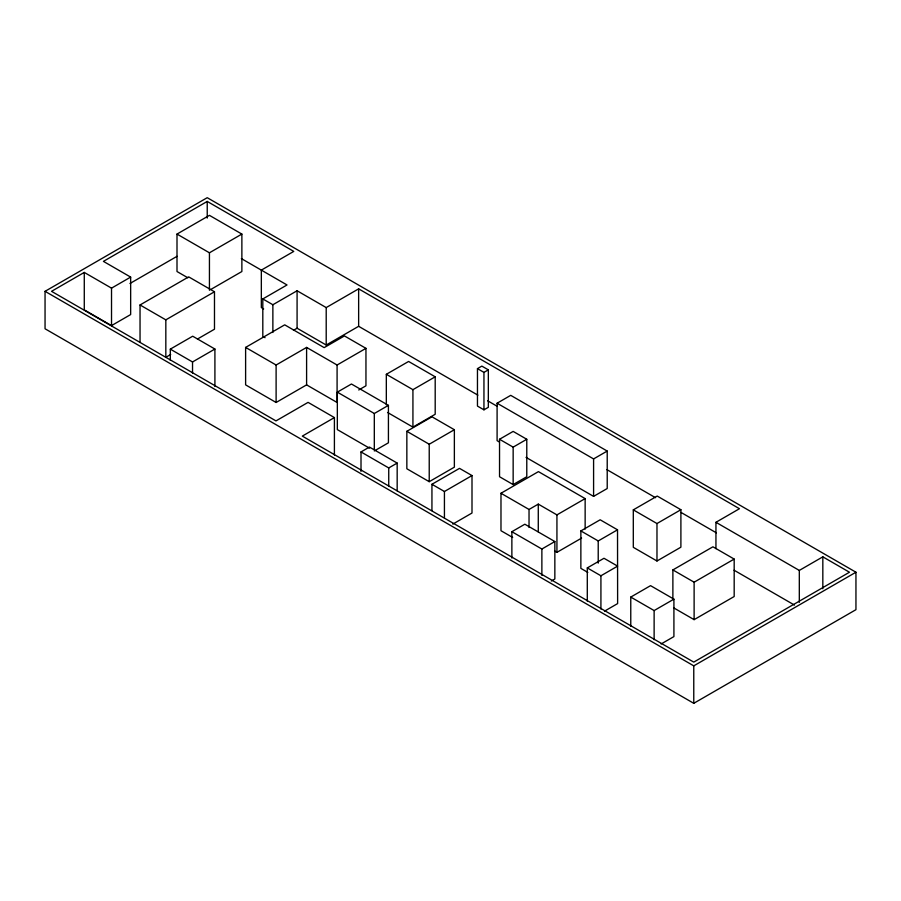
<?xml version="1.0" encoding="UTF-8"?>
<svg xmlns="http://www.w3.org/2000/svg" width="901" height="901" viewBox="0 0 901 901"><rect width="100%" height="100%" fill="white"/><g stroke="black" fill="none" stroke-linecap="round" stroke-linejoin="round"><path stroke-width="1.35" d="M45.05 291.327L207.23 197.691L855.95 572.225L855.95 609.673L693.77 703.309L45.05 328.775L45.05 291.327L693.77 665.862L855.95 572.225M84.277 272.417L84.277 309.876L111.521 325.61L130.656 314.562L130.656 277.103L111.521 288.151L84.277 272.417L51.537 291.327L275.976 420.902L308.074 402.375L334.406 417.58L334.406 455.028M263.666 308.93L261.335 307.579L261.335 270.12L293.771 251.402L207.23 201.43L103.412 261.369L130.656 277.103M187.813 277.767L177.001 271.528L177.001 234.08L209.437 215.35L241.873 234.08L241.873 271.528L210.643 289.559M129.969 283.488L177.046 256.312M177.001 234.08L209.437 252.798L241.873 234.08M140.038 342.414L140.038 304.966L188.692 276.877L214.483 291.766L214.483 329.214L197.454 339.046M140.038 304.966L165.829 319.855L214.483 291.766M170.312 360.231L170.312 349.137L192.701 336.208L214.911 349.036L214.911 386.495M265.052 337.684L262.81 336.388L262.81 298.941L287.025 284.964L241.355 258.587M170.694 354.498L165.829 357.303L165.829 319.855M262.81 298.941L272.868 304.741L297.082 290.764L326.207 307.579L358.643 288.849L739.462 508.716L715.946 522.298L715.946 548.653M170.312 349.137L192.532 361.965L214.911 349.036M245.613 347.414L276.111 365.018L306.599 347.414L337.087 365.018L337.087 402.477L306.599 384.873L276.111 402.477L245.613 384.873L245.613 347.414L284.705 324.844L324.169 347.628L344.441 335.927L365.952 348.349L365.952 385.808L358.733 389.975M293.456 330.318L297.082 328.223L326.207 345.027L358.643 326.308L477.879 395.145M337.087 365.018L365.952 348.349M369.534 448.202L337.334 429.608L337.334 392.149L351.446 384.006L388.421 405.349L388.421 442.808L374.309 450.95M386.326 404.831L386.326 374.309L408.603 361.459L435.194 376.809L435.194 414.269L412.928 427.119L387.543 412.467M334.406 417.58L302.319 436.107L693.77 662.111L849.463 572.225L822.827 556.841L799.311 570.423L715.946 522.298M386.326 374.309L412.928 389.671L435.194 376.809M337.334 392.149L374.309 413.503L388.421 405.349M477.462 368.633L481.844 366.11L488.331 369.849L488.331 407.308L483.95 409.831L477.462 406.092L477.462 368.633L483.95 372.383L488.331 369.849M361.008 471.358L361.008 451.942L369.433 447.065L397.172 463.08L397.172 490.82M406.847 431.309L431.984 416.803L454.363 429.721L454.363 467.168L429.225 481.686L406.847 468.768L406.847 431.309L429.225 444.238L454.363 429.721M499.503 442.064L497.093 440.668L497.093 403.22L510.721 395.348L607.218 451.063L607.218 488.522L593.59 496.383L526.038 457.381M361.008 451.942L388.736 467.946L397.172 463.08M499.537 439.271L513.153 431.41L526.781 439.271L526.781 476.73L513.153 484.592L499.537 476.73L499.537 439.271L513.153 447.144L526.781 439.271M431.939 510.642L431.939 484.287L459.51 468.362L472 475.57L472 513.029L452.82 524.1M431.939 484.287L444.43 491.495L472 475.57M512.669 537.469L500.979 530.712L500.979 493.264L538.438 471.628L585.143 498.602L585.143 529.112M497.093 403.22L593.59 458.924L607.218 451.063M500.979 493.264L529.033 509.459L538.28 504.121L556.931 514.888L585.143 498.602M511.869 558.057L511.869 531.703L524.844 524.213L554.847 541.535L554.847 578.994L551.311 581.032M511.869 531.703L541.873 549.024L554.847 541.535M587.812 572.394L580.863 568.385L580.863 530.926L600.167 519.787L617.523 529.811L617.624 603.591L604.492 611.171M554.599 550.995L556.931 552.347L581.618 538.088M633.302 509.865L657.212 496.057L680.897 509.729L680.897 547.189L656.975 560.996L633.302 547.324L633.302 509.865L656.975 523.537L680.897 509.729M580.863 530.926L598.219 540.949L617.523 529.811M587.294 567.912L603.997 558.271L617.624 566.132L600.922 575.784L587.294 567.912L587.294 601.204M672.878 599.064L672.878 569.928L712.928 546.806L734.18 559.07L734.18 596.53L694.119 619.651L674.049 608.062M630.768 626.206L630.768 597.081L650.556 585.65L673.914 599.142L673.914 636.59L661.109 643.978M672.878 569.928L694.119 582.204L734.18 559.07M630.768 597.081L654.126 610.563L673.914 599.142M487.61 400.765L497.341 406.385M606.846 469.601L655.511 497.701M681.066 512.455L716.351 532.829M734.067 570.209L794.479 605.089M822.827 556.841L822.827 588.747M799.311 570.423L799.311 602.33M694.119 582.204L694.119 619.651M693.77 665.862L693.77 703.309M656.975 523.537L656.975 560.996M654.126 610.563L654.126 639.687M600.922 575.784L600.922 609.076M598.219 540.949L598.219 563.148M593.59 458.924L593.59 496.383M556.931 514.888L556.931 552.347M541.873 549.024L541.873 575.379M538.28 504.121L538.28 531.872M529.033 509.459L529.033 527.49M513.153 447.144L513.153 484.592M483.95 372.383L483.95 409.831M444.43 491.495L444.43 517.85M429.225 444.238L429.225 481.686M412.928 389.671L412.928 427.119M388.736 467.946L388.736 485.977M374.309 413.503L374.309 449.565M358.643 288.849L358.643 326.308M326.207 307.579L326.207 345.027M306.599 347.414L306.599 384.873M297.082 290.764L297.082 328.223M276.111 365.018L276.111 402.477M272.868 304.741L272.868 332.492M209.437 252.798L209.437 290.257M207.23 201.43L207.23 218.076M192.532 361.965L192.532 373.059M111.521 288.151L111.521 325.61"/></g></svg>
